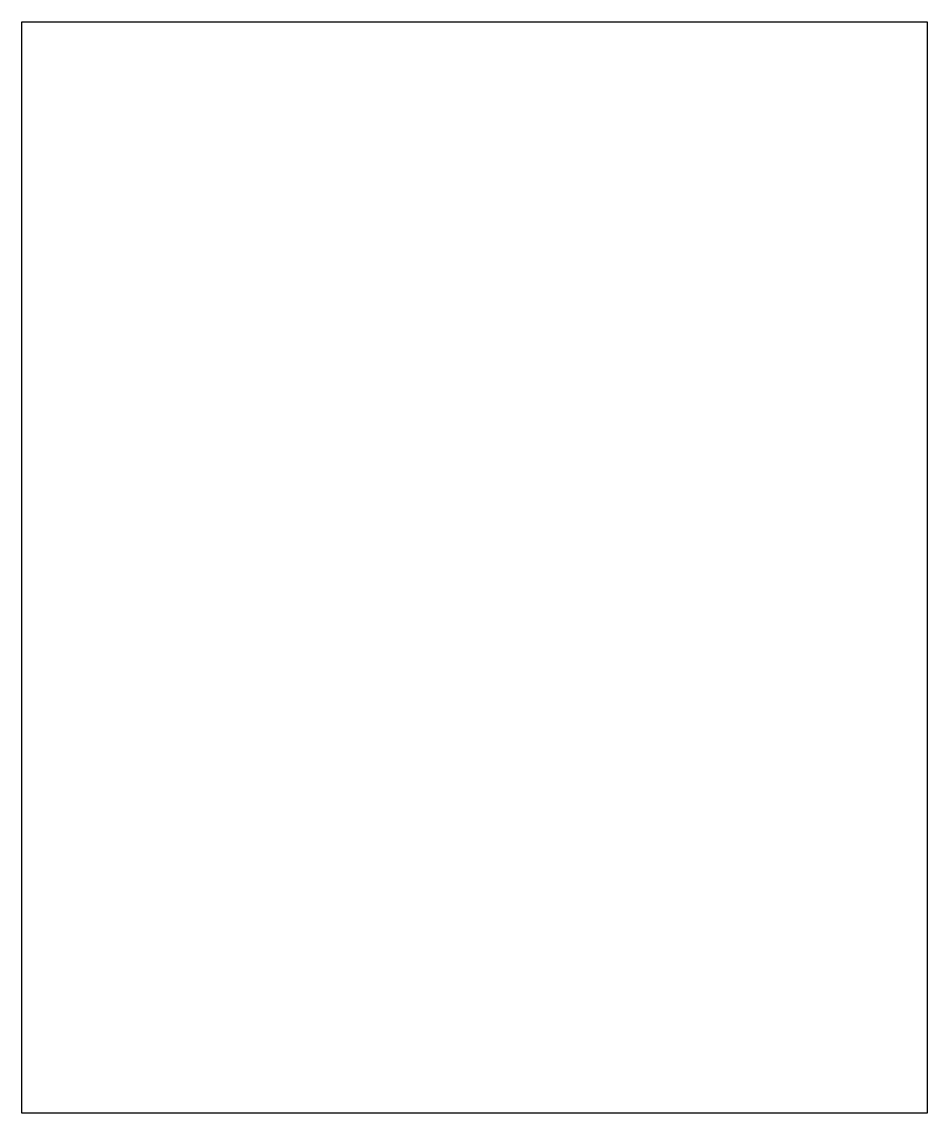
# Model space of a CAD drawing. Extents: x 0 to 98, y 0 to 117.
import ezdxf

# ---------------------------------------------------------------- set-up
doc = ezdxf.new("R2010")
doc.units = 0
doc.layers.add('RIQUADRO', color=7, linetype='CONTINUOUS')

msp = doc.modelspace()

# ---------------------------------------------------------------- linework, layer by layer
at = {"layer": 'RIQUADRO'}
msp.add_lwpolyline([(97.5, 0), (0, 0), (0, 117.5), (97.5, 117.5)], close=True, dxfattribs=at)

doc.saveas('drawing.dxf')
